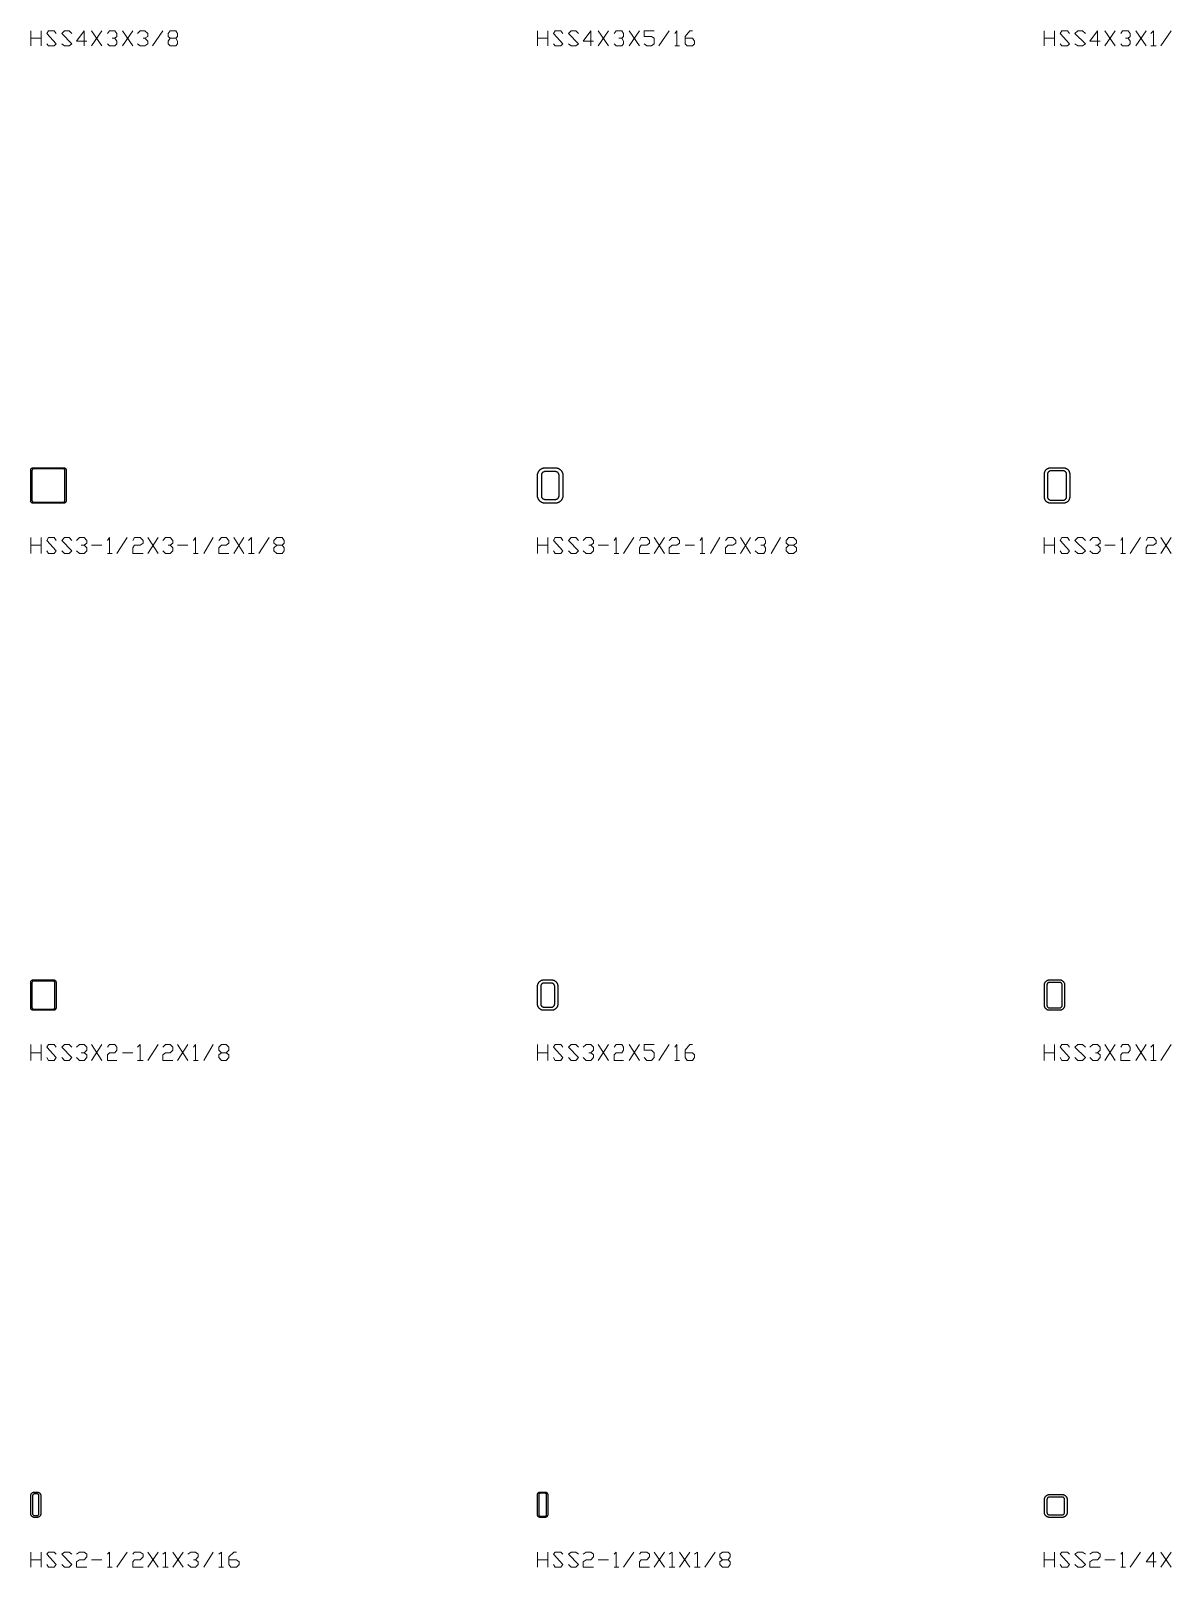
# Model space of a CAD drawing. Header units: inches. Extents: x 0 to 975, y -1305 to 34.
# Drawn here: x 500 to 612.5, y -1254.9 to -1103.4 of the extents above; entities that cross this region are included whole.
import ezdxf

# ---------------------------------------------------------------- set-up
doc = ezdxf.new("R2010")
doc.units = ezdxf.units.IN
doc.header["$MEASUREMENT"] = 0
doc.layers.add('AISC_STEEL', color=7, linetype='Continuous')

msp = doc.modelspace()

# ---------------------------------------------------------------- linework, layer by layer
at = {"color": 3, "lineweight": 0}
for p, q in [((500.01, -1104.88), (500.01, -1103.41)), ((500.01, -1104.14), (501.03, -1104.14)), ((501.03, -1103.41), (501.03, -1104.88)), ((506.01, -1103.41), (507.02, -1104.88)), ((506.01, -1104.88), (507.02, -1103.41)), ((509.05, -1103.41), (510.07, -1104.88)), ((509.05, -1104.88), (510.07, -1103.41)), ((512, -1104.88), (513.02, -1103.41)), ((550, -1104.88), (550, -1103.41)), ((550, -1104.14), (551.01, -1104.14)), ((551.01, -1103.41), (551.01, -1104.88)), ((555.99, -1103.41), (557, -1104.88)), ((555.99, -1104.88), (557, -1103.41)), ((559.03, -1103.41), (560.05, -1104.88)), ((559.03, -1104.88), (560.05, -1103.41)), ((561.98, -1104.88), (563, -1103.41)), ((599.98, -1104.88), (599.98, -1103.41)), ((599.98, -1104.14), (600.99, -1104.14)), ((600.99, -1103.41), (600.99, -1104.88)), ((605.97, -1103.41), (606.99, -1104.88)), ((605.97, -1104.88), (606.99, -1103.41)), ((609.01, -1103.41), (610.03, -1104.88)), ((609.01, -1104.88), (610.03, -1103.41)), ((611.5, -1104.88), (612.52, -1103.41)), ((563.55, -1104.88), (564.01, -1104.88)), ((610.49, -1104.88), (611.04, -1104.88)), ((500.01, -1154.96), (500.01, -1153.39)), ((500.01, -1154.13), (501.03, -1154.13)), ((501.03, -1153.39), (501.03, -1154.96)), ((506.01, -1154.13), (507.02, -1154.13)), ((508.5, -1154.96), (509.51, -1153.39)), ((511.54, -1153.39), (512.56, -1154.96)), ((511.54, -1154.96), (512.56, -1153.39)), ((514.49, -1154.13), (515.51, -1154.13)), ((517.07, -1154.96), (518, -1153.39)), ((520.03, -1153.39), (521.04, -1154.96)), ((520.03, -1154.96), (521.04, -1153.39)), ((522.52, -1154.96), (523.53, -1153.39)), ((550, -1154.96), (550, -1153.39)), ((550, -1154.13), (551.01, -1154.13)), ((551.01, -1153.39), (551.01, -1154.96)), ((555.99, -1154.13), (557, -1154.13)), ((558.48, -1154.96), (559.49, -1153.39)), ((561.52, -1153.39), (562.54, -1154.96)), ((561.52, -1154.96), (562.54, -1153.39)), ((564.57, -1154.13), (565.49, -1154.13)), ((567.06, -1154.96), (567.98, -1153.39)), ((570.01, -1153.39), (571.02, -1154.96)), ((570.01, -1154.96), (571.02, -1153.39)), ((573.05, -1154.96), (573.97, -1153.39)), ((599.98, -1154.96), (599.98, -1153.39)), ((599.98, -1154.13), (600.99, -1154.13)), ((600.99, -1153.39), (600.99, -1154.96)), ((605.97, -1154.13), (606.99, -1154.13)), ((608.46, -1154.96), (609.48, -1153.39)), ((611.5, -1153.39), (612.52, -1154.96)), ((611.5, -1154.96), (612.52, -1153.39)), ((507.58, -1154.96), (508.04, -1154.96)), ((516.06, -1154.96), (516.52, -1154.96)), ((521.5, -1154.96), (522.05, -1154.96)), ((557.56, -1154.96), (558.02, -1154.96)), ((566.04, -1154.96), (566.5, -1154.96)), ((607.54, -1154.96), (608, -1154.96)), ((500.01, -1204.94), (500.01, -1203.37)), ((500.01, -1204.2), (501.03, -1204.2)), ((501.03, -1203.37), (501.03, -1204.94)), ((506.01, -1203.37), (507.02, -1204.94)), ((506.01, -1204.94), (507.02, -1203.37)), ((509.05, -1204.2), (510.07, -1204.2)), ((511.54, -1204.94), (512.56, -1203.37)), ((514.49, -1203.37), (515.51, -1204.94)), ((514.49, -1204.94), (515.51, -1203.37)), ((517.07, -1204.94), (518, -1203.37)), ((550, -1204.94), (550, -1203.37)), ((550, -1204.2), (551.01, -1204.2)), ((551.01, -1203.37), (551.01, -1204.94)), ((555.99, -1203.37), (557, -1204.94)), ((555.99, -1204.94), (557, -1203.37)), ((559.03, -1203.37), (560.05, -1204.94)), ((559.03, -1204.94), (560.05, -1203.37)), ((561.98, -1204.94), (563, -1203.37)), ((599.98, -1204.94), (599.98, -1203.37)), ((599.98, -1204.2), (600.99, -1204.2)), ((600.99, -1203.37), (600.99, -1204.94)), ((605.97, -1203.37), (606.99, -1204.94)), ((605.97, -1204.94), (606.99, -1203.37)), ((609.01, -1203.37), (610.03, -1204.94)), ((609.01, -1204.94), (610.03, -1203.37)), ((611.5, -1204.94), (612.52, -1203.37)), ((510.53, -1204.94), (511.08, -1204.94)), ((516.06, -1204.94), (516.52, -1204.94)), ((563.55, -1204.94), (564.01, -1204.94)), ((610.49, -1204.94), (611.04, -1204.94)), ((500.01, -1254.92), (500.01, -1253.44)), ((500.01, -1254.18), (501.03, -1254.18)), ((501.03, -1253.44), (501.03, -1254.92)), ((506.01, -1254.18), (507.02, -1254.18)), ((508.5, -1254.92), (509.51, -1253.44)), ((511.54, -1253.44), (512.56, -1254.92)), ((511.54, -1254.92), (512.56, -1253.44)), ((514.03, -1253.44), (515.05, -1254.92)), ((514.03, -1254.92), (515.05, -1253.44)), ((517.07, -1254.92), (518, -1253.44)), ((550, -1254.92), (550, -1253.44)), ((550, -1254.18), (551.01, -1254.18)), ((551.01, -1253.44), (551.01, -1254.92)), ((555.99, -1254.18), (557, -1254.18)), ((558.48, -1254.92), (559.49, -1253.44)), ((561.52, -1253.44), (562.54, -1254.92)), ((561.52, -1254.92), (562.54, -1253.44)), ((564.01, -1253.44), (565.03, -1254.92)), ((564.01, -1254.92), (565.03, -1253.44)), ((566.5, -1254.92), (567.52, -1253.44)), ((599.98, -1254.92), (599.98, -1253.44)), ((599.98, -1254.18), (600.99, -1254.18)), ((600.99, -1253.44), (600.99, -1254.92)), ((605.97, -1254.18), (606.99, -1254.18)), ((608.46, -1254.92), (609.48, -1253.44)), ((611.5, -1253.44), (612.52, -1254.92)), ((611.5, -1254.92), (612.52, -1253.44)), ((507.58, -1254.92), (508.04, -1254.92)), ((513.02, -1254.92), (513.57, -1254.92)), ((518.55, -1254.92), (519.01, -1254.92)), ((557.56, -1254.92), (558.02, -1254.92)), ((563, -1254.92), (563.55, -1254.92)), ((565.49, -1254.92), (566.04, -1254.92)), ((607.54, -1254.92), (608, -1254.92))]:
    msp.add_line(p, q, dxfattribs=at)
for points in [[(501.58, -1104.7), (501.77, -1104.88), (502.32, -1104.88), (502.5, -1104.7), (501.58, -1103.68), (501.77, -1103.41), (502.32, -1103.41), (502.5, -1103.68)], [(503.06, -1104.7), (503.33, -1104.88), (503.8, -1104.88), (504.07, -1104.7), (503.06, -1103.68), (503.33, -1103.41), (503.8, -1103.41), (504.07, -1103.68)], [(505.55, -1104.42), (504.53, -1104.42), (505.27, -1103.41), (505.27, -1104.88)], [(507.58, -1103.68), (507.76, -1103.41), (508.31, -1103.41), (508.5, -1103.68), (508.5, -1103.96), (508.31, -1104.14), (508.04, -1104.14)], [(508.31, -1104.14), (508.5, -1104.42), (508.5, -1104.7), (508.31, -1104.88), (507.76, -1104.88), (507.58, -1104.7)], [(510.53, -1103.68), (510.8, -1103.41), (511.27, -1103.41), (511.54, -1103.68), (511.54, -1103.96), (511.27, -1104.14), (511.08, -1104.14)], [(511.27, -1104.14), (511.54, -1104.42), (511.54, -1104.7), (511.27, -1104.88), (510.8, -1104.88), (510.53, -1104.7)], [(514.31, -1104.14), (514.49, -1104.42), (514.49, -1104.7), (514.31, -1104.88), (513.76, -1104.88), (513.57, -1104.7), (513.57, -1104.42), (513.76, -1104.14), (514.31, -1104.14), (514.49, -1103.96), (514.49, -1103.68), (514.31, -1103.41), (513.76, -1103.41), (513.57, -1103.68), (513.57, -1103.96), (513.76, -1104.14)], [(551.56, -1104.7), (551.75, -1104.88), (552.3, -1104.88), (552.49, -1104.7), (551.56, -1103.68), (551.75, -1103.41), (552.3, -1103.41), (552.49, -1103.68)], [(553.04, -1104.7), (553.32, -1104.88), (553.78, -1104.88), (554.05, -1104.7), (553.04, -1103.68), (553.32, -1103.41), (553.78, -1103.41), (554.05, -1103.68)], [(555.53, -1104.42), (554.51, -1104.42), (555.25, -1103.41), (555.25, -1104.88)], [(557.56, -1103.68), (557.74, -1103.41), (558.3, -1103.41), (558.48, -1103.68), (558.48, -1103.96), (558.3, -1104.14), (558.02, -1104.14)], [(558.3, -1104.14), (558.48, -1104.42), (558.48, -1104.7), (558.3, -1104.88), (557.74, -1104.88), (557.56, -1104.7)], [(560.51, -1104.7), (560.79, -1104.88), (561.25, -1104.88), (561.52, -1104.7), (561.52, -1104.14), (561.25, -1103.96), (560.51, -1103.96), (560.51, -1103.41), (561.52, -1103.41)], [(563.55, -1103.68), (563.74, -1103.41), (563.74, -1104.88)], [(564.57, -1104.14), (565.3, -1104.14), (565.49, -1104.42), (565.49, -1104.7), (565.3, -1104.88), (564.75, -1104.88), (564.57, -1104.7), (564.57, -1103.96), (565.03, -1103.41), (565.3, -1103.41)], [(601.55, -1104.7), (601.73, -1104.88), (602.28, -1104.88), (602.47, -1104.7), (601.55, -1103.68), (601.73, -1103.41), (602.28, -1103.41), (602.47, -1103.68)], [(603.02, -1104.7), (603.3, -1104.88), (603.76, -1104.88), (604.04, -1104.7), (603.02, -1103.68), (603.3, -1103.41), (603.76, -1103.41), (604.04, -1103.68)], [(605.51, -1104.42), (604.5, -1104.42), (605.23, -1103.41), (605.23, -1104.88)], [(607.54, -1103.68), (607.72, -1103.41), (608.28, -1103.41), (608.46, -1103.68), (608.46, -1103.96), (608.28, -1104.14), (608, -1104.14)], [(608.28, -1104.14), (608.46, -1104.42), (608.46, -1104.7), (608.28, -1104.88), (607.72, -1104.88), (607.54, -1104.7)], [(610.49, -1103.68), (610.77, -1103.41), (610.77, -1104.88)], [(501.58, -1154.68), (501.77, -1154.96), (502.32, -1154.96), (502.5, -1154.68), (501.58, -1153.67), (501.77, -1153.39), (502.32, -1153.39), (502.5, -1153.67)], [(503.06, -1154.68), (503.33, -1154.96), (503.8, -1154.96), (504.07, -1154.68), (503.06, -1153.67), (503.33, -1153.39), (503.8, -1153.39), (504.07, -1153.67)], [(504.53, -1153.67), (504.81, -1153.39), (505.27, -1153.39), (505.55, -1153.67), (505.55, -1153.94), (505.27, -1154.13), (504.99, -1154.13)], [(505.27, -1154.13), (505.55, -1154.4), (505.55, -1154.68), (505.27, -1154.96), (504.81, -1154.96), (504.53, -1154.68)], [(507.58, -1153.67), (507.76, -1153.39), (507.76, -1154.96)], [(510.07, -1153.67), (510.25, -1153.39), (510.8, -1153.39), (511.08, -1153.67), (511.08, -1153.94), (510.8, -1154.13), (510.25, -1154.13), (510.07, -1154.4), (510.07, -1154.96), (511.08, -1154.96)], [(513.02, -1153.67), (513.29, -1153.39), (513.76, -1153.39), (514.03, -1153.67), (514.03, -1153.94), (513.76, -1154.13), (513.57, -1154.13)], [(513.76, -1154.13), (514.03, -1154.4), (514.03, -1154.68), (513.76, -1154.96), (513.29, -1154.96), (513.02, -1154.68)], [(516.06, -1153.67), (516.24, -1153.39), (516.24, -1154.96)], [(518.55, -1153.67), (518.83, -1153.39), (519.29, -1153.39), (519.56, -1153.67), (519.56, -1153.94), (519.29, -1154.13), (518.83, -1154.13), (518.55, -1154.4), (518.55, -1154.96), (519.56, -1154.96)], [(521.5, -1153.67), (521.78, -1153.39), (521.78, -1154.96)], [(524.82, -1154.13), (525.01, -1154.4), (525.01, -1154.68), (524.82, -1154.96), (524.27, -1154.96), (523.99, -1154.68), (523.99, -1154.4), (524.27, -1154.13), (524.82, -1154.13), (525.01, -1153.94), (525.01, -1153.67), (524.82, -1153.39), (524.27, -1153.39), (523.99, -1153.67), (523.99, -1153.94), (524.27, -1154.13)], [(551.56, -1154.68), (551.75, -1154.96), (552.3, -1154.96), (552.49, -1154.68), (551.56, -1153.67), (551.75, -1153.39), (552.3, -1153.39), (552.49, -1153.67)], [(553.04, -1154.68), (553.32, -1154.96), (553.78, -1154.96), (554.05, -1154.68), (553.04, -1153.67), (553.32, -1153.39), (553.78, -1153.39), (554.05, -1153.67)], [(554.51, -1153.67), (554.79, -1153.39), (555.25, -1153.39), (555.53, -1153.67), (555.53, -1153.94), (555.25, -1154.13), (555.07, -1154.13)], [(555.25, -1154.13), (555.53, -1154.4), (555.53, -1154.68), (555.25, -1154.96), (554.79, -1154.96), (554.51, -1154.68)], [(557.56, -1153.67), (557.74, -1153.39), (557.74, -1154.96)], [(560.05, -1153.67), (560.23, -1153.39), (560.79, -1153.39), (561.06, -1153.67), (561.06, -1153.94), (560.79, -1154.13), (560.23, -1154.13), (560.05, -1154.4), (560.05, -1154.96), (561.06, -1154.96)], [(563, -1153.67), (563.28, -1153.39), (563.74, -1153.39), (564.01, -1153.67), (564.01, -1153.94), (563.74, -1154.13), (563.28, -1154.13), (563, -1154.4), (563, -1154.96), (564.01, -1154.96)], [(566.04, -1153.67), (566.23, -1153.39), (566.23, -1154.96)], [(568.53, -1153.67), (568.81, -1153.39), (569.27, -1153.39), (569.55, -1153.67), (569.55, -1153.94), (569.27, -1154.13), (568.81, -1154.13), (568.53, -1154.4), (568.53, -1154.96), (569.55, -1154.96)], [(571.48, -1153.67), (571.76, -1153.39), (572.31, -1153.39), (572.5, -1153.67), (572.5, -1153.94), (572.31, -1154.13), (572.04, -1154.13)], [(572.31, -1154.13), (572.5, -1154.4), (572.5, -1154.68), (572.31, -1154.96), (571.76, -1154.96), (571.48, -1154.68)], [(575.26, -1154.13), (575.54, -1154.4), (575.54, -1154.68), (575.26, -1154.96), (574.8, -1154.96), (574.53, -1154.68), (574.53, -1154.4), (574.8, -1154.13), (575.26, -1154.13), (575.54, -1153.94), (575.54, -1153.67), (575.26, -1153.39), (574.8, -1153.39), (574.53, -1153.67), (574.53, -1153.94), (574.8, -1154.13)], [(601.55, -1154.68), (601.73, -1154.96), (602.28, -1154.96), (602.47, -1154.68), (601.55, -1153.67), (601.73, -1153.39), (602.28, -1153.39), (602.47, -1153.67)], [(603.02, -1154.68), (603.3, -1154.96), (603.76, -1154.96), (604.04, -1154.68), (603.02, -1153.67), (603.3, -1153.39), (603.76, -1153.39), (604.04, -1153.67)], [(604.5, -1153.67), (604.77, -1153.39), (605.23, -1153.39), (605.51, -1153.67), (605.51, -1153.94), (605.23, -1154.13), (605.05, -1154.13)], [(605.23, -1154.13), (605.51, -1154.4), (605.51, -1154.68), (605.23, -1154.96), (604.77, -1154.96), (604.5, -1154.68)], [(607.54, -1153.67), (607.72, -1153.39), (607.72, -1154.96)], [(610.03, -1153.67), (610.21, -1153.39), (610.77, -1153.39), (611.04, -1153.67), (611.04, -1153.94), (610.77, -1154.13), (610.21, -1154.13), (610.03, -1154.4), (610.03, -1154.96), (611.04, -1154.96)], [(501.58, -1204.66), (501.77, -1204.94), (502.32, -1204.94), (502.5, -1204.66), (501.58, -1203.65), (501.77, -1203.37), (502.32, -1203.37), (502.5, -1203.65)], [(503.06, -1204.66), (503.33, -1204.94), (503.8, -1204.94), (504.07, -1204.66), (503.06, -1203.65), (503.33, -1203.37), (503.8, -1203.37), (504.07, -1203.65)], [(504.53, -1203.65), (504.81, -1203.37), (505.27, -1203.37), (505.55, -1203.65), (505.55, -1203.92), (505.27, -1204.2), (504.99, -1204.2)], [(505.27, -1204.2), (505.55, -1204.38), (505.55, -1204.66), (505.27, -1204.94), (504.81, -1204.94), (504.53, -1204.66)], [(507.58, -1203.65), (507.76, -1203.37), (508.31, -1203.37), (508.5, -1203.65), (508.5, -1203.92), (508.31, -1204.2), (507.76, -1204.2), (507.58, -1204.38), (507.58, -1204.94), (508.5, -1204.94)], [(510.53, -1203.65), (510.8, -1203.37), (510.8, -1204.94)], [(513.02, -1203.65), (513.29, -1203.37), (513.76, -1203.37), (514.03, -1203.65), (514.03, -1203.92), (513.76, -1204.2), (513.29, -1204.2), (513.02, -1204.38), (513.02, -1204.94), (514.03, -1204.94)], [(516.06, -1203.65), (516.24, -1203.37), (516.24, -1204.94)], [(519.29, -1204.2), (519.56, -1204.38), (519.56, -1204.66), (519.29, -1204.94), (518.83, -1204.94), (518.55, -1204.66), (518.55, -1204.38), (518.83, -1204.2), (519.29, -1204.2), (519.56, -1203.92), (519.56, -1203.65), (519.29, -1203.37), (518.83, -1203.37), (518.55, -1203.65), (518.55, -1203.92), (518.83, -1204.2)], [(551.56, -1204.66), (551.75, -1204.94), (552.3, -1204.94), (552.49, -1204.66), (551.56, -1203.65), (551.75, -1203.37), (552.3, -1203.37), (552.49, -1203.65)], [(553.04, -1204.66), (553.32, -1204.94), (553.78, -1204.94), (554.05, -1204.66), (553.04, -1203.65), (553.32, -1203.37), (553.78, -1203.37), (554.05, -1203.65)], [(554.51, -1203.65), (554.79, -1203.37), (555.25, -1203.37), (555.53, -1203.65), (555.53, -1203.92), (555.25, -1204.2), (555.07, -1204.2)], [(555.25, -1204.2), (555.53, -1204.38), (555.53, -1204.66), (555.25, -1204.94), (554.79, -1204.94), (554.51, -1204.66)], [(557.56, -1203.65), (557.74, -1203.37), (558.3, -1203.37), (558.48, -1203.65), (558.48, -1203.92), (558.3, -1204.2), (557.74, -1204.2), (557.56, -1204.38), (557.56, -1204.94), (558.48, -1204.94)], [(560.51, -1204.66), (560.79, -1204.94), (561.25, -1204.94), (561.52, -1204.66), (561.52, -1204.2), (561.25, -1203.92), (560.51, -1203.92), (560.51, -1203.37), (561.52, -1203.37)], [(563.55, -1203.65), (563.74, -1203.37), (563.74, -1204.94)], [(564.57, -1204.2), (565.3, -1204.2), (565.49, -1204.38), (565.49, -1204.66), (565.3, -1204.94), (564.75, -1204.94), (564.57, -1204.66), (564.57, -1203.92), (565.03, -1203.37), (565.3, -1203.37)], [(601.55, -1204.66), (601.73, -1204.94), (602.28, -1204.94), (602.47, -1204.66), (601.55, -1203.65), (601.73, -1203.37), (602.28, -1203.37), (602.47, -1203.65)], [(603.02, -1204.66), (603.3, -1204.94), (603.76, -1204.94), (604.04, -1204.66), (603.02, -1203.65), (603.3, -1203.37), (603.76, -1203.37), (604.04, -1203.65)], [(604.5, -1203.65), (604.77, -1203.37), (605.23, -1203.37), (605.51, -1203.65), (605.51, -1203.92), (605.23, -1204.2), (605.05, -1204.2)], [(605.23, -1204.2), (605.51, -1204.38), (605.51, -1204.66), (605.23, -1204.94), (604.77, -1204.94), (604.5, -1204.66)], [(607.54, -1203.65), (607.72, -1203.37), (608.28, -1203.37), (608.46, -1203.65), (608.46, -1203.92), (608.28, -1204.2), (607.72, -1204.2), (607.54, -1204.38), (607.54, -1204.94), (608.46, -1204.94)], [(610.49, -1203.65), (610.77, -1203.37), (610.77, -1204.94)], [(501.58, -1254.64), (501.77, -1254.92), (502.32, -1254.92), (502.5, -1254.64), (501.58, -1253.63), (501.77, -1253.44), (502.32, -1253.44), (502.5, -1253.63)], [(503.06, -1254.64), (503.33, -1254.92), (503.8, -1254.92), (504.07, -1254.64), (503.06, -1253.63), (503.33, -1253.44), (503.8, -1253.44), (504.07, -1253.63)], [(504.53, -1253.63), (504.81, -1253.44), (505.27, -1253.44), (505.55, -1253.63), (505.55, -1253.9), (505.27, -1254.18), (504.81, -1254.18), (504.53, -1254.37), (504.53, -1254.92), (505.55, -1254.92)], [(507.58, -1253.63), (507.76, -1253.44), (507.76, -1254.92)], [(510.07, -1253.63), (510.25, -1253.44), (510.8, -1253.44), (511.08, -1253.63), (511.08, -1253.9), (510.8, -1254.18), (510.25, -1254.18), (510.07, -1254.37), (510.07, -1254.92), (511.08, -1254.92)], [(513.02, -1253.63), (513.29, -1253.44), (513.29, -1254.92)], [(515.51, -1253.63), (515.78, -1253.44), (516.24, -1253.44), (516.52, -1253.63), (516.52, -1253.9), (516.24, -1254.18), (516.06, -1254.18)], [(516.24, -1254.18), (516.52, -1254.37), (516.52, -1254.64), (516.24, -1254.92), (515.78, -1254.92), (515.51, -1254.64)], [(518.55, -1253.63), (518.83, -1253.44), (518.83, -1254.92)], [(519.56, -1254.18), (520.3, -1254.18), (520.58, -1254.37), (520.58, -1254.64), (520.3, -1254.92), (519.75, -1254.92), (519.56, -1254.64), (519.56, -1253.9), (520.03, -1253.44), (520.3, -1253.44)], [(551.56, -1254.64), (551.75, -1254.92), (552.3, -1254.92), (552.49, -1254.64), (551.56, -1253.63), (551.75, -1253.44), (552.3, -1253.44), (552.49, -1253.63)], [(553.04, -1254.64), (553.32, -1254.92), (553.78, -1254.92), (554.05, -1254.64), (553.04, -1253.63), (553.32, -1253.44), (553.78, -1253.44), (554.05, -1253.63)], [(554.51, -1253.63), (554.79, -1253.44), (555.25, -1253.44), (555.53, -1253.63), (555.53, -1253.9), (555.25, -1254.18), (554.79, -1254.18), (554.51, -1254.37), (554.51, -1254.92), (555.53, -1254.92)], [(557.56, -1253.63), (557.74, -1253.44), (557.74, -1254.92)], [(560.05, -1253.63), (560.23, -1253.44), (560.79, -1253.44), (561.06, -1253.63), (561.06, -1253.9), (560.79, -1254.18), (560.23, -1254.18), (560.05, -1254.37), (560.05, -1254.92), (561.06, -1254.92)], [(563, -1253.63), (563.28, -1253.44), (563.28, -1254.92)], [(565.49, -1253.63), (565.77, -1253.44), (565.77, -1254.92)], [(568.81, -1254.18), (568.99, -1254.37), (568.99, -1254.64), (568.81, -1254.92), (568.26, -1254.92), (567.98, -1254.64), (567.98, -1254.37), (568.26, -1254.18), (568.81, -1254.18), (568.99, -1253.9), (568.99, -1253.63), (568.81, -1253.44), (568.26, -1253.44), (567.98, -1253.63), (567.98, -1253.9), (568.26, -1254.18)], [(601.55, -1254.64), (601.73, -1254.92), (602.28, -1254.92), (602.47, -1254.64), (601.55, -1253.63), (601.73, -1253.44), (602.28, -1253.44), (602.47, -1253.63)], [(603.02, -1254.64), (603.3, -1254.92), (603.76, -1254.92), (604.04, -1254.64), (603.02, -1253.63), (603.3, -1253.44), (603.76, -1253.44), (604.04, -1253.63)], [(604.5, -1253.63), (604.77, -1253.44), (605.23, -1253.44), (605.51, -1253.63), (605.51, -1253.9), (605.23, -1254.18), (604.77, -1254.18), (604.5, -1254.37), (604.5, -1254.92), (605.51, -1254.92)], [(607.54, -1253.63), (607.72, -1253.44), (607.72, -1254.92)], [(611.04, -1254.37), (610.03, -1254.37), (610.77, -1253.44), (610.77, -1254.92)]]:
    msp.add_lwpolyline(points, dxfattribs=at)
at = {"layer": 'AISC_STEEL'}
for points in [[(503.25, -1146.5), (503.28, -1146.5), (503.31, -1146.51), (503.33, -1146.51), (503.36, -1146.52), (503.38, -1146.54), (503.41, -1146.55), (503.43, -1146.57), (503.45, -1146.59), (503.46, -1146.62), (503.48, -1146.64), (503.49, -1146.67), (503.49, -1146.69), (503.5, -1146.72), (503.5, -1146.75), (503.5, -1149.75), (503.5, -1149.78), (503.49, -1149.81), (503.49, -1149.83), (503.48, -1149.86), (503.46, -1149.88), (503.45, -1149.91), (503.43, -1149.93), (503.41, -1149.95), (503.38, -1149.96), (503.36, -1149.98), (503.33, -1149.99), (503.31, -1149.99), (503.28, -1150), (503.25, -1150), (500.25, -1150), (500.22, -1150), (500.19, -1149.99), (500.17, -1149.99), (500.14, -1149.98), (500.12, -1149.96), (500.09, -1149.95), (500.07, -1149.93), (500.05, -1149.91), (500.04, -1149.88), (500.02, -1149.86), (500.01, -1149.83), (500.01, -1149.81), (500, -1149.78), (500, -1149.75), (500, -1146.75), (500, -1146.72), (500.01, -1146.69), (500.01, -1146.67), (500.02, -1146.64), (500.04, -1146.62), (500.05, -1146.59), (500.07, -1146.57), (500.09, -1146.55), (500.12, -1146.54), (500.14, -1146.52), (500.17, -1146.51), (500.19, -1146.51), (500.22, -1146.5), (500.25, -1146.5)], [(500.25, -1146.62), (500.23, -1146.63), (500.22, -1146.63), (500.2, -1146.63), (500.19, -1146.64), (500.17, -1146.65), (500.16, -1146.66), (500.15, -1146.67), (500.14, -1146.69), (500.13, -1146.7), (500.13, -1146.72), (500.13, -1146.73), (500.12, -1146.75), (500.12, -1149.75), (500.13, -1149.77), (500.13, -1149.78), (500.13, -1149.8), (500.14, -1149.81), (500.15, -1149.83), (500.16, -1149.84), (500.17, -1149.85), (500.19, -1149.86), (500.2, -1149.87), (500.22, -1149.87), (500.23, -1149.87), (500.25, -1149.88), (503.25, -1149.88), (503.27, -1149.87), (503.28, -1149.87), (503.3, -1149.87), (503.31, -1149.86), (503.33, -1149.85), (503.34, -1149.84), (503.35, -1149.83), (503.36, -1149.81), (503.37, -1149.8), (503.37, -1149.78), (503.37, -1149.77), (503.38, -1149.75), (503.38, -1146.75), (503.37, -1146.73), (503.37, -1146.72), (503.37, -1146.7), (503.36, -1146.69), (503.35, -1146.67), (503.34, -1146.66), (503.33, -1146.65), (503.31, -1146.64), (503.3, -1146.63), (503.28, -1146.63), (503.27, -1146.63), (503.25, -1146.62)], [(551.75, -1146.5), (551.78, -1146.5), (551.81, -1146.5), (551.84, -1146.51), (551.87, -1146.51), (551.9, -1146.51), (551.93, -1146.52), (551.95, -1146.53), (551.98, -1146.54), (552.01, -1146.55), (552.04, -1146.56), (552.06, -1146.57), (552.09, -1146.58), (552.12, -1146.6), (552.14, -1146.61), (552.17, -1146.63), (552.19, -1146.64), (552.21, -1146.66), (552.24, -1146.68), (552.26, -1146.7), (552.28, -1146.72), (552.3, -1146.74), (552.32, -1146.76), (552.34, -1146.79), (552.36, -1146.81), (552.37, -1146.83), (552.39, -1146.86), (552.4, -1146.88), (552.42, -1146.91), (552.43, -1146.94), (552.44, -1146.96), (552.45, -1146.99), (552.46, -1147.02), (552.47, -1147.05), (552.48, -1147.07), (552.49, -1147.1), (552.49, -1147.13), (552.49, -1147.16), (552.5, -1147.19), (552.5, -1147.22), (552.5, -1147.25), (552.5, -1149.25), (552.5, -1149.28), (552.5, -1149.31), (552.49, -1149.34), (552.49, -1149.37), (552.49, -1149.4), (552.48, -1149.43), (552.47, -1149.45), (552.46, -1149.48), (552.45, -1149.51), (552.44, -1149.54), (552.43, -1149.56), (552.42, -1149.59), (552.4, -1149.62), (552.39, -1149.64), (552.37, -1149.67), (552.36, -1149.69), (552.34, -1149.71), (552.32, -1149.74), (552.3, -1149.76), (552.28, -1149.78), (552.26, -1149.8), (552.24, -1149.82), (552.21, -1149.84), (552.19, -1149.86), (552.17, -1149.87), (552.14, -1149.89), (552.12, -1149.9), (552.09, -1149.92), (552.06, -1149.93), (552.04, -1149.94), (552.01, -1149.95), (551.98, -1149.96), (551.95, -1149.97), (551.93, -1149.98), (551.9, -1149.99), (551.87, -1149.99), (551.84, -1149.99), (551.81, -1150), (551.78, -1150), (551.75, -1150), (550.75, -1150), (550.72, -1150), (550.69, -1150), (550.66, -1149.99), (550.63, -1149.99), (550.6, -1149.99), (550.57, -1149.98), (550.55, -1149.97), (550.52, -1149.96), (550.49, -1149.95), (550.46, -1149.94), (550.44, -1149.93), (550.41, -1149.92), (550.38, -1149.9), (550.36, -1149.89), (550.33, -1149.87), (550.31, -1149.86), (550.29, -1149.84), (550.26, -1149.82), (550.24, -1149.8), (550.22, -1149.78), (550.2, -1149.76), (550.18, -1149.74), (550.16, -1149.71), (550.14, -1149.69), (550.13, -1149.67), (550.11, -1149.64), (550.1, -1149.62), (550.08, -1149.59), (550.07, -1149.56), (550.06, -1149.54), (550.05, -1149.51), (550.04, -1149.48), (550.03, -1149.45), (550.02, -1149.43), (550.01, -1149.4), (550.01, -1149.37), (550.01, -1149.34), (550, -1149.31), (550, -1149.28), (550, -1149.25), (550, -1147.25), (550, -1147.22), (550, -1147.19), (550.01, -1147.16), (550.01, -1147.13), (550.01, -1147.1), (550.02, -1147.07), (550.03, -1147.05), (550.04, -1147.02), (550.05, -1146.99), (550.06, -1146.96), (550.07, -1146.94), (550.08, -1146.91), (550.1, -1146.88), (550.11, -1146.86), (550.13, -1146.83), (550.14, -1146.81), (550.16, -1146.79), (550.18, -1146.76), (550.2, -1146.74), (550.22, -1146.72), (550.24, -1146.7), (550.26, -1146.68), (550.29, -1146.66), (550.31, -1146.64), (550.33, -1146.63), (550.36, -1146.61), (550.38, -1146.6), (550.41, -1146.58), (550.44, -1146.57), (550.46, -1146.56), (550.49, -1146.55), (550.52, -1146.54), (550.55, -1146.53), (550.57, -1146.52), (550.6, -1146.51), (550.63, -1146.51), (550.66, -1146.51), (550.69, -1146.5), (550.72, -1146.5), (550.75, -1146.5)], [(550.75, -1146.88), (550.72, -1146.88), (550.69, -1146.88), (550.66, -1146.89), (550.63, -1146.89), (550.61, -1146.9), (550.58, -1146.92), (550.55, -1146.93), (550.53, -1146.95), (550.51, -1146.96), (550.48, -1146.98), (550.46, -1147.01), (550.45, -1147.03), (550.43, -1147.05), (550.42, -1147.08), (550.4, -1147.11), (550.39, -1147.13), (550.39, -1147.16), (550.38, -1147.19), (550.38, -1147.22), (550.38, -1147.25), (550.38, -1149.25), (550.38, -1149.28), (550.38, -1149.31), (550.39, -1149.34), (550.39, -1149.37), (550.4, -1149.39), (550.42, -1149.42), (550.43, -1149.45), (550.45, -1149.47), (550.46, -1149.49), (550.48, -1149.52), (550.51, -1149.54), (550.53, -1149.55), (550.55, -1149.57), (550.58, -1149.58), (550.61, -1149.6), (550.63, -1149.61), (550.66, -1149.61), (550.69, -1149.62), (550.72, -1149.62), (550.75, -1149.62), (551.75, -1149.62), (551.78, -1149.62), (551.81, -1149.62), (551.84, -1149.61), (551.87, -1149.61), (551.89, -1149.6), (551.92, -1149.58), (551.95, -1149.57), (551.97, -1149.55), (551.99, -1149.54), (552.02, -1149.52), (552.04, -1149.49), (552.05, -1149.47), (552.07, -1149.45), (552.08, -1149.42), (552.1, -1149.39), (552.11, -1149.37), (552.11, -1149.34), (552.12, -1149.31), (552.12, -1149.28), (552.12, -1149.25), (552.12, -1147.25), (552.12, -1147.22), (552.12, -1147.19), (552.11, -1147.16), (552.11, -1147.13), (552.1, -1147.11), (552.08, -1147.08), (552.07, -1147.05), (552.05, -1147.03), (552.04, -1147.01), (552.02, -1146.98), (551.99, -1146.96), (551.97, -1146.95), (551.95, -1146.93), (551.92, -1146.92), (551.89, -1146.9), (551.87, -1146.89), (551.84, -1146.89), (551.81, -1146.88), (551.78, -1146.88), (551.75, -1146.88)], [(601.88, -1146.5), (601.9, -1146.5), (601.93, -1146.5), (601.96, -1146.51), (601.99, -1146.51), (602.02, -1146.52), (602.05, -1146.53), (602.08, -1146.53), (602.11, -1146.54), (602.13, -1146.56), (602.16, -1146.57), (602.19, -1146.58), (602.21, -1146.6), (602.24, -1146.62), (602.26, -1146.63), (602.28, -1146.65), (602.31, -1146.67), (602.33, -1146.69), (602.35, -1146.72), (602.37, -1146.74), (602.38, -1146.76), (602.4, -1146.79), (602.42, -1146.81), (602.43, -1146.84), (602.44, -1146.87), (602.46, -1146.89), (602.47, -1146.92), (602.47, -1146.95), (602.48, -1146.98), (602.49, -1147.01), (602.49, -1147.04), (602.5, -1147.07), (602.5, -1147.1), (602.5, -1147.12), (602.5, -1149.38), (602.5, -1149.4), (602.5, -1149.43), (602.49, -1149.46), (602.49, -1149.49), (602.48, -1149.52), (602.47, -1149.55), (602.47, -1149.58), (602.46, -1149.61), (602.44, -1149.63), (602.43, -1149.66), (602.42, -1149.69), (602.4, -1149.71), (602.38, -1149.74), (602.37, -1149.76), (602.35, -1149.78), (602.33, -1149.81), (602.31, -1149.83), (602.28, -1149.85), (602.26, -1149.87), (602.24, -1149.88), (602.21, -1149.9), (602.19, -1149.92), (602.16, -1149.93), (602.13, -1149.94), (602.11, -1149.96), (602.08, -1149.97), (602.05, -1149.97), (602.02, -1149.98), (601.99, -1149.99), (601.96, -1149.99), (601.93, -1150), (601.9, -1150), (601.88, -1150), (600.62, -1150), (600.6, -1150), (600.57, -1150), (600.54, -1149.99), (600.51, -1149.99), (600.48, -1149.98), (600.45, -1149.97), (600.42, -1149.97), (600.39, -1149.96), (600.37, -1149.94), (600.34, -1149.93), (600.31, -1149.92), (600.29, -1149.9), (600.26, -1149.88), (600.24, -1149.87), (600.22, -1149.85), (600.19, -1149.83), (600.17, -1149.81), (600.15, -1149.78), (600.13, -1149.76), (600.12, -1149.74), (600.1, -1149.71), (600.08, -1149.69), (600.07, -1149.66), (600.06, -1149.63), (600.04, -1149.61), (600.03, -1149.58), (600.03, -1149.55), (600.02, -1149.52), (600.01, -1149.49), (600.01, -1149.46), (600, -1149.43), (600, -1149.4), (600, -1149.38), (600, -1147.12), (600, -1147.1), (600, -1147.07), (600.01, -1147.04), (600.01, -1147.01), (600.02, -1146.98), (600.03, -1146.95), (600.03, -1146.92), (600.04, -1146.89), (600.06, -1146.87), (600.07, -1146.84), (600.08, -1146.81), (600.1, -1146.79), (600.12, -1146.76), (600.13, -1146.74), (600.15, -1146.72), (600.17, -1146.69), (600.19, -1146.67), (600.22, -1146.65), (600.24, -1146.63), (600.26, -1146.62), (600.29, -1146.6), (600.31, -1146.58), (600.34, -1146.57), (600.37, -1146.56), (600.39, -1146.54), (600.42, -1146.53), (600.45, -1146.53), (600.48, -1146.52), (600.51, -1146.51), (600.54, -1146.51), (600.57, -1146.5), (600.6, -1146.5), (600.62, -1146.5)], [(600.62, -1146.81), (600.6, -1146.81), (600.57, -1146.82), (600.54, -1146.82), (600.51, -1146.83), (600.49, -1146.85), (600.46, -1146.86), (600.44, -1146.88), (600.41, -1146.89), (600.39, -1146.91), (600.38, -1146.94), (600.36, -1146.96), (600.35, -1146.99), (600.33, -1147.01), (600.32, -1147.04), (600.32, -1147.07), (600.31, -1147.1), (600.31, -1147.12), (600.31, -1149.38), (600.31, -1149.4), (600.32, -1149.43), (600.32, -1149.46), (600.33, -1149.49), (600.35, -1149.51), (600.36, -1149.54), (600.38, -1149.56), (600.39, -1149.59), (600.41, -1149.61), (600.44, -1149.62), (600.46, -1149.64), (600.49, -1149.65), (600.51, -1149.67), (600.54, -1149.68), (600.57, -1149.68), (600.6, -1149.69), (600.62, -1149.69), (601.88, -1149.69), (601.9, -1149.69), (601.93, -1149.68), (601.96, -1149.68), (601.99, -1149.67), (602.01, -1149.65), (602.04, -1149.64), (602.06, -1149.62), (602.09, -1149.61), (602.11, -1149.59), (602.12, -1149.56), (602.14, -1149.54), (602.15, -1149.51), (602.17, -1149.49), (602.18, -1149.46), (602.18, -1149.43), (602.19, -1149.4), (602.19, -1149.38), (602.19, -1147.12), (602.19, -1147.1), (602.18, -1147.07), (602.18, -1147.04), (602.17, -1147.01), (602.15, -1146.99), (602.14, -1146.96), (602.12, -1146.94), (602.11, -1146.91), (602.09, -1146.89), (602.06, -1146.88), (602.04, -1146.86), (602.01, -1146.85), (601.99, -1146.83), (601.96, -1146.82), (601.93, -1146.82), (601.9, -1146.81), (601.88, -1146.81)], [(502.25, -1197), (502.28, -1197), (502.31, -1197.01), (502.33, -1197.01), (502.36, -1197.02), (502.38, -1197.04), (502.41, -1197.05), (502.43, -1197.07), (502.45, -1197.09), (502.46, -1197.12), (502.48, -1197.14), (502.49, -1197.17), (502.49, -1197.19), (502.5, -1197.22), (502.5, -1197.25), (502.5, -1199.75), (502.5, -1199.78), (502.49, -1199.81), (502.49, -1199.83), (502.48, -1199.86), (502.46, -1199.88), (502.45, -1199.91), (502.43, -1199.93), (502.41, -1199.95), (502.38, -1199.96), (502.36, -1199.98), (502.33, -1199.99), (502.31, -1199.99), (502.28, -1200), (502.25, -1200), (500.25, -1200), (500.22, -1200), (500.19, -1199.99), (500.17, -1199.99), (500.14, -1199.98), (500.12, -1199.96), (500.09, -1199.95), (500.07, -1199.93), (500.05, -1199.91), (500.04, -1199.88), (500.02, -1199.86), (500.01, -1199.83), (500.01, -1199.81), (500, -1199.78), (500, -1199.75), (500, -1197.25), (500, -1197.22), (500.01, -1197.19), (500.01, -1197.17), (500.02, -1197.14), (500.04, -1197.12), (500.05, -1197.09), (500.07, -1197.07), (500.09, -1197.05), (500.12, -1197.04), (500.14, -1197.02), (500.17, -1197.01), (500.19, -1197.01), (500.22, -1197), (500.25, -1197)], [(500.25, -1197.12), (500.23, -1197.13), (500.22, -1197.13), (500.2, -1197.13), (500.19, -1197.14), (500.17, -1197.15), (500.16, -1197.16), (500.15, -1197.17), (500.14, -1197.19), (500.13, -1197.2), (500.13, -1197.22), (500.13, -1197.23), (500.12, -1197.25), (500.12, -1199.75), (500.13, -1199.77), (500.13, -1199.78), (500.13, -1199.8), (500.14, -1199.81), (500.15, -1199.83), (500.16, -1199.84), (500.17, -1199.85), (500.19, -1199.86), (500.2, -1199.87), (500.22, -1199.87), (500.23, -1199.87), (500.25, -1199.88), (502.25, -1199.88), (502.27, -1199.87), (502.28, -1199.87), (502.3, -1199.87), (502.31, -1199.86), (502.33, -1199.85), (502.34, -1199.84), (502.35, -1199.83), (502.36, -1199.81), (502.37, -1199.8), (502.37, -1199.78), (502.37, -1199.77), (502.38, -1199.75), (502.38, -1197.25), (502.37, -1197.23), (502.37, -1197.22), (502.37, -1197.2), (502.36, -1197.19), (502.35, -1197.17), (502.34, -1197.16), (502.33, -1197.15), (502.31, -1197.14), (502.3, -1197.13), (502.28, -1197.13), (502.27, -1197.13), (502.25, -1197.12)], [(551.38, -1197), (551.4, -1197), (551.43, -1197), (551.46, -1197.01), (551.49, -1197.01), (551.52, -1197.02), (551.55, -1197.03), (551.58, -1197.03), (551.61, -1197.04), (551.63, -1197.06), (551.66, -1197.07), (551.69, -1197.08), (551.71, -1197.1), (551.74, -1197.12), (551.76, -1197.13), (551.78, -1197.15), (551.81, -1197.17), (551.83, -1197.19), (551.85, -1197.22), (551.87, -1197.24), (551.88, -1197.26), (551.9, -1197.29), (551.92, -1197.31), (551.93, -1197.34), (551.94, -1197.37), (551.96, -1197.39), (551.97, -1197.42), (551.97, -1197.45), (551.98, -1197.48), (551.99, -1197.51), (551.99, -1197.54), (552, -1197.57), (552, -1197.6), (552, -1197.62), (552, -1199.38), (552, -1199.4), (552, -1199.43), (551.99, -1199.46), (551.99, -1199.49), (551.98, -1199.52), (551.97, -1199.55), (551.97, -1199.58), (551.96, -1199.61), (551.94, -1199.63), (551.93, -1199.66), (551.92, -1199.69), (551.9, -1199.71), (551.88, -1199.74), (551.87, -1199.76), (551.85, -1199.78), (551.83, -1199.81), (551.81, -1199.83), (551.78, -1199.85), (551.76, -1199.87), (551.74, -1199.88), (551.71, -1199.9), (551.69, -1199.92), (551.66, -1199.93), (551.63, -1199.94), (551.61, -1199.96), (551.58, -1199.97), (551.55, -1199.97), (551.52, -1199.98), (551.49, -1199.99), (551.46, -1199.99), (551.43, -1200), (551.4, -1200), (551.38, -1200), (550.62, -1200), (550.6, -1200), (550.57, -1200), (550.54, -1199.99), (550.51, -1199.99), (550.48, -1199.98), (550.45, -1199.97), (550.42, -1199.97), (550.39, -1199.96), (550.37, -1199.94), (550.34, -1199.93), (550.31, -1199.92), (550.29, -1199.9), (550.26, -1199.88), (550.24, -1199.87), (550.22, -1199.85), (550.19, -1199.83), (550.17, -1199.81), (550.15, -1199.78), (550.13, -1199.76), (550.12, -1199.74), (550.1, -1199.71), (550.08, -1199.69), (550.07, -1199.66), (550.06, -1199.63), (550.04, -1199.61), (550.03, -1199.58), (550.03, -1199.55), (550.02, -1199.52), (550.01, -1199.49), (550.01, -1199.46), (550, -1199.43), (550, -1199.4), (550, -1199.38), (550, -1197.62), (550, -1197.6), (550, -1197.57), (550.01, -1197.54), (550.01, -1197.51), (550.02, -1197.48), (550.03, -1197.45), (550.03, -1197.42), (550.04, -1197.39), (550.06, -1197.37), (550.07, -1197.34), (550.08, -1197.31), (550.1, -1197.29), (550.12, -1197.26), (550.13, -1197.24), (550.15, -1197.22), (550.17, -1197.19), (550.19, -1197.17), (550.22, -1197.15), (550.24, -1197.13), (550.26, -1197.12), (550.29, -1197.1), (550.31, -1197.08), (550.34, -1197.07), (550.37, -1197.06), (550.39, -1197.04), (550.42, -1197.03), (550.45, -1197.03), (550.48, -1197.02), (550.51, -1197.01), (550.54, -1197.01), (550.57, -1197), (550.6, -1197), (550.62, -1197)], [(550.62, -1197.31), (550.6, -1197.31), (550.57, -1197.32), (550.54, -1197.32), (550.51, -1197.33), (550.49, -1197.35), (550.46, -1197.36), (550.44, -1197.38), (550.41, -1197.39), (550.39, -1197.41), (550.38, -1197.44), (550.36, -1197.46), (550.35, -1197.49), (550.33, -1197.51), (550.32, -1197.54), (550.32, -1197.57), (550.31, -1197.6), (550.31, -1197.62), (550.31, -1199.38), (550.31, -1199.4), (550.32, -1199.43), (550.32, -1199.46), (550.33, -1199.49), (550.35, -1199.51), (550.36, -1199.54), (550.38, -1199.56), (550.39, -1199.59), (550.41, -1199.61), (550.44, -1199.62), (550.46, -1199.64), (550.49, -1199.65), (550.51, -1199.67), (550.54, -1199.68), (550.57, -1199.68), (550.6, -1199.69), (550.62, -1199.69), (551.38, -1199.69), (551.4, -1199.69), (551.43, -1199.68), (551.46, -1199.68), (551.49, -1199.67), (551.51, -1199.65), (551.54, -1199.64), (551.56, -1199.62), (551.59, -1199.61), (551.61, -1199.59), (551.62, -1199.56), (551.64, -1199.54), (551.65, -1199.51), (551.67, -1199.49), (551.68, -1199.46), (551.68, -1199.43), (551.69, -1199.4), (551.69, -1199.38), (551.69, -1197.62), (551.69, -1197.6), (551.68, -1197.57), (551.68, -1197.54), (551.67, -1197.51), (551.65, -1197.49), (551.64, -1197.46), (551.62, -1197.44), (551.61, -1197.41), (551.59, -1197.39), (551.56, -1197.38), (551.54, -1197.36), (551.51, -1197.35), (551.49, -1197.33), (551.46, -1197.32), (551.43, -1197.32), (551.4, -1197.31), (551.38, -1197.31)], [(601.5, -1197), (601.53, -1197), (601.56, -1197), (601.59, -1197.01), (601.62, -1197.01), (601.64, -1197.02), (601.67, -1197.03), (601.7, -1197.04), (601.72, -1197.05), (601.75, -1197.07), (601.77, -1197.08), (601.8, -1197.1), (601.82, -1197.12), (601.84, -1197.14), (601.86, -1197.16), (601.88, -1197.18), (601.9, -1197.2), (601.92, -1197.23), (601.93, -1197.25), (601.95, -1197.28), (601.96, -1197.3), (601.97, -1197.33), (601.98, -1197.36), (601.99, -1197.38), (601.99, -1197.41), (602, -1197.44), (602, -1197.47), (602, -1197.5), (602, -1199.5), (602, -1199.53), (602, -1199.56), (601.99, -1199.59), (601.99, -1199.62), (601.98, -1199.64), (601.97, -1199.67), (601.96, -1199.7), (601.95, -1199.72), (601.93, -1199.75), (601.92, -1199.77), (601.9, -1199.8), (601.88, -1199.82), (601.86, -1199.84), (601.84, -1199.86), (601.82, -1199.88), (601.8, -1199.9), (601.77, -1199.92), (601.75, -1199.93), (601.72, -1199.95), (601.7, -1199.96), (601.67, -1199.97), (601.64, -1199.98), (601.62, -1199.99), (601.59, -1199.99), (601.56, -1200), (601.53, -1200), (601.5, -1200), (600.5, -1200), (600.47, -1200), (600.44, -1200), (600.41, -1199.99), (600.38, -1199.99), (600.36, -1199.98), (600.33, -1199.97), (600.3, -1199.96), (600.28, -1199.95), (600.25, -1199.93), (600.23, -1199.92), (600.2, -1199.9), (600.18, -1199.88), (600.16, -1199.86), (600.14, -1199.84), (600.12, -1199.82), (600.1, -1199.8), (600.08, -1199.77), (600.07, -1199.75), (600.05, -1199.72), (600.04, -1199.7), (600.03, -1199.67), (600.02, -1199.64), (600.01, -1199.62), (600.01, -1199.59), (600, -1199.56), (600, -1199.53), (600, -1199.5), (600, -1197.5), (600, -1197.47), (600, -1197.44), (600.01, -1197.41), (600.01, -1197.38), (600.02, -1197.36), (600.03, -1197.33), (600.04, -1197.3), (600.05, -1197.28), (600.07, -1197.25), (600.08, -1197.23), (600.1, -1197.2), (600.12, -1197.18), (600.14, -1197.16), (600.16, -1197.14), (600.18, -1197.12), (600.2, -1197.1), (600.23, -1197.08), (600.25, -1197.07), (600.28, -1197.05), (600.3, -1197.04), (600.33, -1197.03), (600.36, -1197.02), (600.38, -1197.01), (600.41, -1197.01), (600.44, -1197), (600.47, -1197), (600.5, -1197)], [(600.5, -1197.25), (600.47, -1197.25), (600.44, -1197.26), (600.42, -1197.26), (600.39, -1197.27), (600.37, -1197.29), (600.34, -1197.3), (600.32, -1197.32), (600.3, -1197.34), (600.29, -1197.37), (600.27, -1197.39), (600.26, -1197.42), (600.26, -1197.44), (600.25, -1197.47), (600.25, -1197.5), (600.25, -1199.5), (600.25, -1199.53), (600.26, -1199.56), (600.26, -1199.58), (600.27, -1199.61), (600.29, -1199.63), (600.3, -1199.66), (600.32, -1199.68), (600.34, -1199.7), (600.37, -1199.71), (600.39, -1199.73), (600.42, -1199.74), (600.44, -1199.74), (600.47, -1199.75), (600.5, -1199.75), (601.5, -1199.75), (601.53, -1199.75), (601.56, -1199.74), (601.58, -1199.74), (601.61, -1199.73), (601.63, -1199.71), (601.66, -1199.7), (601.68, -1199.68), (601.7, -1199.66), (601.71, -1199.63), (601.73, -1199.61), (601.74, -1199.58), (601.74, -1199.56), (601.75, -1199.53), (601.75, -1199.5), (601.75, -1197.5), (601.75, -1197.47), (601.74, -1197.44), (601.74, -1197.42), (601.73, -1197.39), (601.71, -1197.37), (601.7, -1197.34), (601.68, -1197.32), (601.66, -1197.3), (601.63, -1197.29), (601.61, -1197.27), (601.58, -1197.26), (601.56, -1197.26), (601.53, -1197.25), (601.5, -1197.25)], [(500.62, -1247.5), (500.65, -1247.5), (500.68, -1247.5), (500.71, -1247.51), (500.74, -1247.52), (500.77, -1247.53), (500.8, -1247.54), (500.82, -1247.56), (500.85, -1247.57), (500.87, -1247.59), (500.89, -1247.61), (500.91, -1247.63), (500.93, -1247.65), (500.94, -1247.68), (500.96, -1247.7), (500.97, -1247.73), (500.98, -1247.76), (500.99, -1247.79), (501, -1247.82), (501, -1247.85), (501, -1247.88), (501, -1249.62), (501, -1249.65), (501, -1249.68), (500.99, -1249.71), (500.98, -1249.74), (500.97, -1249.77), (500.96, -1249.8), (500.94, -1249.82), (500.93, -1249.85), (500.91, -1249.87), (500.89, -1249.89), (500.87, -1249.91), (500.85, -1249.93), (500.82, -1249.94), (500.8, -1249.96), (500.77, -1249.97), (500.74, -1249.98), (500.71, -1249.99), (500.68, -1250), (500.65, -1250), (500.62, -1250), (500.38, -1250), (500.35, -1250), (500.32, -1250), (500.29, -1249.99), (500.26, -1249.98), (500.23, -1249.97), (500.2, -1249.96), (500.18, -1249.94), (500.15, -1249.93), (500.13, -1249.91), (500.11, -1249.89), (500.09, -1249.87), (500.07, -1249.85), (500.06, -1249.82), (500.04, -1249.8), (500.03, -1249.77), (500.02, -1249.74), (500.01, -1249.71), (500, -1249.68), (500, -1249.65), (500, -1249.62), (500, -1247.88), (500, -1247.85), (500, -1247.82), (500.01, -1247.79), (500.02, -1247.76), (500.03, -1247.73), (500.04, -1247.7), (500.06, -1247.68), (500.07, -1247.65), (500.09, -1247.63), (500.11, -1247.61), (500.13, -1247.59), (500.15, -1247.57), (500.18, -1247.56), (500.2, -1247.54), (500.23, -1247.53), (500.26, -1247.52), (500.29, -1247.51), (500.32, -1247.5), (500.35, -1247.5), (500.38, -1247.5)], [(500.38, -1247.69), (500.35, -1247.69), (500.33, -1247.69), (500.3, -1247.7), (500.28, -1247.71), (500.26, -1247.73), (500.24, -1247.74), (500.23, -1247.76), (500.21, -1247.78), (500.2, -1247.8), (500.19, -1247.83), (500.19, -1247.85), (500.19, -1247.88), (500.19, -1249.62), (500.19, -1249.65), (500.19, -1249.67), (500.2, -1249.7), (500.21, -1249.72), (500.23, -1249.74), (500.24, -1249.76), (500.26, -1249.77), (500.28, -1249.79), (500.3, -1249.8), (500.33, -1249.81), (500.35, -1249.81), (500.38, -1249.81), (500.62, -1249.81), (500.65, -1249.81), (500.67, -1249.81), (500.7, -1249.8), (500.72, -1249.79), (500.74, -1249.77), (500.76, -1249.76), (500.77, -1249.74), (500.79, -1249.72), (500.8, -1249.7), (500.81, -1249.67), (500.81, -1249.65), (500.81, -1249.62), (500.81, -1247.88), (500.81, -1247.85), (500.81, -1247.83), (500.8, -1247.8), (500.79, -1247.78), (500.77, -1247.76), (500.76, -1247.74), (500.74, -1247.73), (500.72, -1247.71), (500.7, -1247.7), (500.67, -1247.69), (500.65, -1247.69), (500.62, -1247.69)], [(550.75, -1247.5), (550.78, -1247.5), (550.81, -1247.51), (550.83, -1247.51), (550.86, -1247.52), (550.88, -1247.54), (550.91, -1247.55), (550.93, -1247.57), (550.95, -1247.59), (550.96, -1247.62), (550.98, -1247.64), (550.99, -1247.67), (550.99, -1247.69), (551, -1247.72), (551, -1247.75), (551, -1249.75), (551, -1249.78), (550.99, -1249.81), (550.99, -1249.83), (550.98, -1249.86), (550.96, -1249.88), (550.95, -1249.91), (550.93, -1249.93), (550.91, -1249.95), (550.88, -1249.96), (550.86, -1249.98), (550.83, -1249.99), (550.81, -1249.99), (550.78, -1250), (550.75, -1250), (550.25, -1250), (550.22, -1250), (550.19, -1249.99), (550.17, -1249.99), (550.14, -1249.98), (550.12, -1249.96), (550.09, -1249.95), (550.07, -1249.93), (550.05, -1249.91), (550.04, -1249.88), (550.02, -1249.86), (550.01, -1249.83), (550.01, -1249.81), (550, -1249.78), (550, -1249.75), (550, -1247.75), (550, -1247.72), (550.01, -1247.69), (550.01, -1247.67), (550.02, -1247.64), (550.04, -1247.62), (550.05, -1247.59), (550.07, -1247.57), (550.09, -1247.55), (550.12, -1247.54), (550.14, -1247.52), (550.17, -1247.51), (550.19, -1247.51), (550.22, -1247.5), (550.25, -1247.5)], [(550.25, -1247.62), (550.23, -1247.63), (550.22, -1247.63), (550.2, -1247.63), (550.19, -1247.64), (550.17, -1247.65), (550.16, -1247.66), (550.15, -1247.67), (550.14, -1247.69), (550.13, -1247.7), (550.13, -1247.72), (550.13, -1247.73), (550.12, -1247.75), (550.12, -1249.75), (550.13, -1249.77), (550.13, -1249.78), (550.13, -1249.8), (550.14, -1249.81), (550.15, -1249.83), (550.16, -1249.84), (550.17, -1249.85), (550.19, -1249.86), (550.2, -1249.87), (550.22, -1249.87), (550.23, -1249.87), (550.25, -1249.88), (550.75, -1249.88), (550.77, -1249.87), (550.78, -1249.87), (550.8, -1249.87), (550.81, -1249.86), (550.83, -1249.85), (550.84, -1249.84), (550.85, -1249.83), (550.86, -1249.81), (550.87, -1249.8), (550.87, -1249.78), (550.87, -1249.77), (550.88, -1249.75), (550.88, -1247.75), (550.87, -1247.73), (550.87, -1247.72), (550.87, -1247.7), (550.86, -1247.69), (550.85, -1247.67), (550.84, -1247.66), (550.83, -1247.65), (550.81, -1247.64), (550.8, -1247.63), (550.78, -1247.63), (550.77, -1247.63), (550.75, -1247.62)], [(601.75, -1247.75), (601.78, -1247.75), (601.81, -1247.75), (601.84, -1247.76), (601.87, -1247.76), (601.89, -1247.77), (601.92, -1247.78), (601.95, -1247.79), (601.97, -1247.8), (602, -1247.82), (602.02, -1247.83), (602.05, -1247.85), (602.07, -1247.87), (602.09, -1247.89), (602.11, -1247.91), (602.13, -1247.93), (602.15, -1247.95), (602.17, -1247.98), (602.18, -1248), (602.2, -1248.03), (602.21, -1248.05), (602.22, -1248.08), (602.23, -1248.11), (602.24, -1248.13), (602.24, -1248.16), (602.25, -1248.19), (602.25, -1248.22), (602.25, -1248.25), (602.25, -1249.5), (602.25, -1249.53), (602.25, -1249.56), (602.24, -1249.59), (602.24, -1249.62), (602.23, -1249.64), (602.22, -1249.67), (602.21, -1249.7), (602.2, -1249.72), (602.18, -1249.75), (602.17, -1249.77), (602.15, -1249.8), (602.13, -1249.82), (602.11, -1249.84), (602.09, -1249.86), (602.07, -1249.88), (602.05, -1249.9), (602.02, -1249.92), (602, -1249.93), (601.97, -1249.95), (601.95, -1249.96), (601.92, -1249.97), (601.89, -1249.98), (601.87, -1249.99), (601.84, -1249.99), (601.81, -1250), (601.78, -1250), (601.75, -1250), (600.5, -1250), (600.47, -1250), (600.44, -1250), (600.41, -1249.99), (600.38, -1249.99), (600.36, -1249.98), (600.33, -1249.97), (600.3, -1249.96), (600.28, -1249.95), (600.25, -1249.93), (600.23, -1249.92), (600.2, -1249.9), (600.18, -1249.88), (600.16, -1249.86), (600.14, -1249.84), (600.12, -1249.82), (600.1, -1249.8), (600.08, -1249.77), (600.07, -1249.75), (600.05, -1249.72), (600.04, -1249.7), (600.03, -1249.67), (600.02, -1249.64), (600.01, -1249.62), (600.01, -1249.59), (600, -1249.56), (600, -1249.53), (600, -1249.5), (600, -1248.25), (600, -1248.22), (600, -1248.19), (600.01, -1248.16), (600.01, -1248.13), (600.02, -1248.11), (600.03, -1248.08), (600.04, -1248.05), (600.05, -1248.03), (600.07, -1248), (600.08, -1247.98), (600.1, -1247.95), (600.12, -1247.93), (600.14, -1247.91), (600.16, -1247.89), (600.18, -1247.87), (600.2, -1247.85), (600.23, -1247.83), (600.25, -1247.82), (600.28, -1247.8), (600.3, -1247.79), (600.33, -1247.78), (600.36, -1247.77), (600.38, -1247.76), (600.41, -1247.76), (600.44, -1247.75), (600.47, -1247.75), (600.5, -1247.75)], [(600.5, -1248), (600.47, -1248), (600.44, -1248.01), (600.42, -1248.01), (600.39, -1248.02), (600.37, -1248.04), (600.34, -1248.05), (600.32, -1248.07), (600.3, -1248.09), (600.29, -1248.12), (600.27, -1248.14), (600.26, -1248.17), (600.26, -1248.19), (600.25, -1248.22), (600.25, -1248.25), (600.25, -1249.5), (600.25, -1249.53), (600.26, -1249.56), (600.26, -1249.58), (600.27, -1249.61), (600.29, -1249.63), (600.3, -1249.66), (600.32, -1249.68), (600.34, -1249.7), (600.37, -1249.71), (600.39, -1249.73), (600.42, -1249.74), (600.44, -1249.74), (600.47, -1249.75), (600.5, -1249.75), (601.75, -1249.75), (601.78, -1249.75), (601.81, -1249.74), (601.83, -1249.74), (601.86, -1249.73), (601.88, -1249.71), (601.91, -1249.7), (601.93, -1249.68), (601.95, -1249.66), (601.96, -1249.63), (601.98, -1249.61), (601.99, -1249.58), (601.99, -1249.56), (602, -1249.53), (602, -1249.5), (602, -1248.25), (602, -1248.22), (601.99, -1248.19), (601.99, -1248.17), (601.98, -1248.14), (601.96, -1248.12), (601.95, -1248.09), (601.93, -1248.07), (601.91, -1248.05), (601.88, -1248.04), (601.86, -1248.02), (601.83, -1248.01), (601.81, -1248.01), (601.78, -1248), (601.75, -1248)]]:
    msp.add_lwpolyline(points, close=True, dxfattribs=at)

doc.saveas('drawing.dxf')
